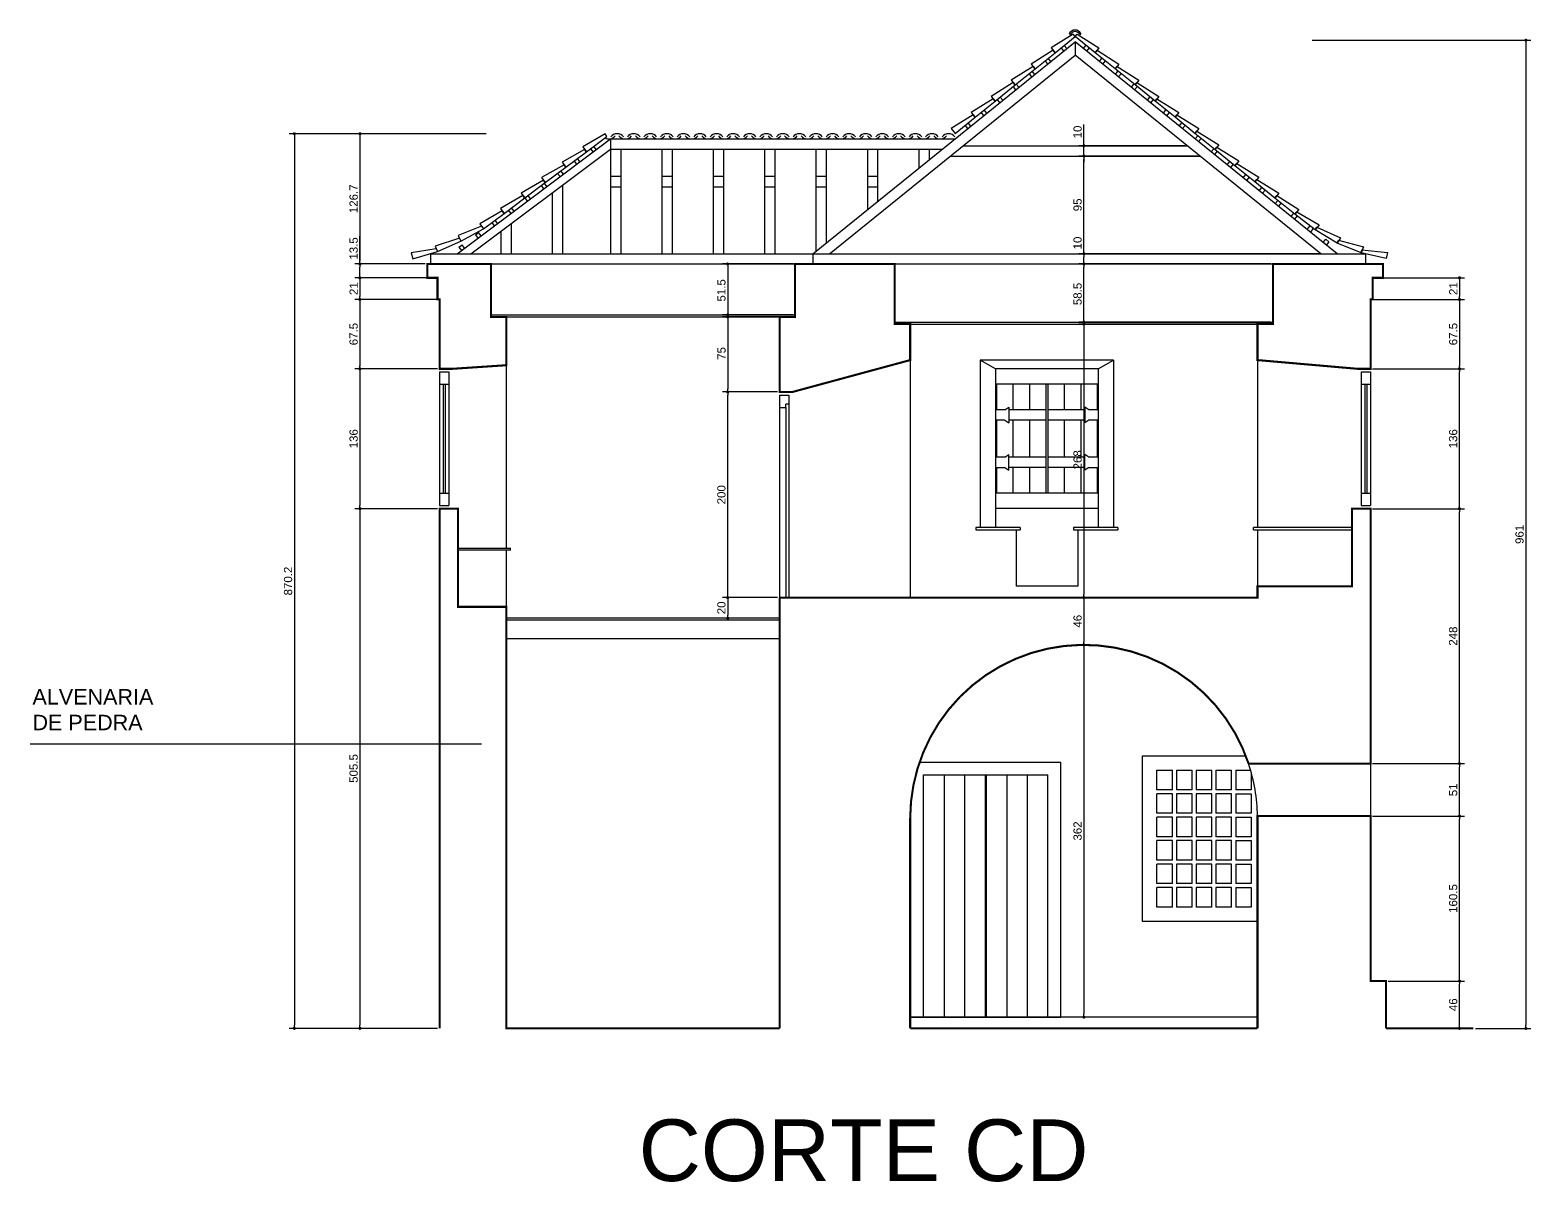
# Model space of a CAD drawing. Extents: x 2519 to 12890, y -1001 to 7229.
# Drawn here: x 2674 to 4134, y -1001 to 120 of the extents above; entities that cross this region are included whole.
import ezdxf

# ---------------------------------------------------------------- set-up
doc = ezdxf.new("R2010")
doc.units = 0
doc.header["$PDMODE"] = 35
doc.layers.get('0').update_dxf_attribs({"linetype": 'CONTINUOUS'})
doc.layers.get('DEFPOINTS').update_dxf_attribs({"linetype": 'CONTINUOUS'})
for name, color, linetype in [('COTA', 7, 'CONTINUOUS'), ('PAREDE', 7, 'CONTINUOUS'), ('PAREDE_FINA', 7, 'CONTINUOUS')]:
    doc.layers.add(name, color=color, linetype=linetype)
doc.styles.add('TEXTO', font='ARIAL.TTF')
doc.dimstyles.new('COTA', dxfattribs={"dimtxt": 8, "dimasz": 3, "dimexe": 5, "dimexo": 2, "dimgap": 2, "dimtad": 1, "dimdec": 1, "dimdsep": 46, "dimtxsty": 'TEXTO', "dimblk1": 'DOT', "dimblk2": 'DOT', "dimsah": 1, "dimcen": 0, "dimclrd": 256, "dimclre": 256, "dimclrt": 256, "dimadec": 0, "dimazin": 0, "dimtfac": 0.6, "dimtdec": 1, "dimtmove": 0, "dimatfit": 3, "dimldrblk": 'DOT', "dimfxl": 1, "dimtolj": 1, "dimtzin": 0, "dimarcsym": 0})

# ---------------------------------------------------------------- blocks, each defined once
blk = doc.blocks.new('_DOT')
at = {"color": 0, "linetype": 'ByBlock'}
blk.add_line((-0.5, 0), (-1, 0), dxfattribs=at)
at = {"color": 0, "linetype": 'ByBlock', "const_width": 0.5}
blk.add_lwpolyline([(-0.25, 0, 1), (0.25, 0, 1)], format="xyb", close=True, dxfattribs=at)
blk = doc.blocks.new('*D145')
at = {"layer": 'COTA', "lineweight": -2}
for p, q in [((3921.6, 110), (4134.4, 110)), ((4129.4, 107), (4129.4, -848.1)), ((4080.3, -851.1), (4134.4, -851.1))]:
    blk.add_line(p, q, dxfattribs=at)
at = {"layer": 'DEFPOINTS', "color": 0}
for p in [(3919.6, 110), (4078.3, -851.1), (4129.4, -851.1)]:
    blk.add_point(p, dxfattribs=at)
at = {"layer": 'COTA', "lineweight": -2, "xscale": 3, "yscale": 3, "zscale": 3}
for p, rotation in [((4129.4, 110), 90), ((4129.4, -851.1), 270)]:
    blk.add_blockref('_DOT', p, dxfattribs=dict(at, rotation=rotation))
at = {"layer": 'COTA', "insert": (4123.3, -370.6), "char_height": 8, "attachment_point": 5, "rotation": 90, "style": 'TEXTO'}
blk.add_mtext('\\A1;961', dxfattribs=at)
blk = doc.blocks.new('*D144')
at = {"layer": 'COTA', "lineweight": -2}
for p, q in [((3115.6, 19.1), (2926, 19.1)), ((2931, 16.1), (2931, -848.1)), ((3070.3, -851.1), (2926, -851.1))]:
    blk.add_line(p, q, dxfattribs=at)
at = {"layer": 'DEFPOINTS', "color": 0}
for p in [(3117.6, 19.1), (2931, -851.1), (3072.3, -851.1)]:
    blk.add_point(p, dxfattribs=at)
at = {"layer": 'COTA', "lineweight": -2, "xscale": 3, "yscale": 3, "zscale": 3}
for p, rotation in [((2931, 19.1), 90), ((2931, -851.1), 270)]:
    blk.add_blockref('_DOT', p, dxfattribs=dict(at, rotation=rotation))
at = {"layer": 'COTA', "insert": (2924.9, -416), "char_height": 8, "attachment_point": 5, "rotation": 90, "style": 'TEXTO'}
blk.add_mtext('\\A1;870.2', dxfattribs=at)
blk = doc.blocks.new('*D143')
at = {"layer": 'COTA', "lineweight": -2}
for p, q in [((3070.3, -345.6), (2989.8, -345.6)), ((2994.8, -348.6), (2994.8, -848.1)), ((3070.3, -851.1), (2989.8, -851.1))]:
    blk.add_line(p, q, dxfattribs=at)
at = {"layer": 'DEFPOINTS', "color": 0}
for p in [(3072.3, -345.6), (2994.8, -851.1), (3072.3, -851.1)]:
    blk.add_point(p, dxfattribs=at)
at = {"layer": 'COTA', "lineweight": -2, "xscale": 3, "yscale": 3, "zscale": 3}
for p, rotation in [((2994.8, -345.6), 90), ((2994.8, -851.1), 270)]:
    blk.add_blockref('_DOT', p, dxfattribs=dict(at, rotation=rotation))
at = {"layer": 'COTA', "insert": (2988.7, -598.3), "char_height": 8, "attachment_point": 5, "rotation": 90, "style": 'TEXTO'}
blk.add_mtext('\\A1;505.5', dxfattribs=at)
blk = doc.blocks.new('*D135')
at = {"layer": 'COTA', "lineweight": -2}
for p, q in [((3401.3, -232.1), (3347.7, -232.1)), ((3352.7, -429.1), (3352.7, -235.1)), ((3401.3, -432.1), (3347.7, -432.1))]:
    blk.add_line(p, q, dxfattribs=at)
at = {"layer": 'DEFPOINTS', "color": 0}
for p in [(3352.7, -232.1), (3403.3, -232.1), (3403.3, -432.1)]:
    blk.add_point(p, dxfattribs=at)
at = {"layer": 'COTA', "lineweight": -2, "xscale": 3, "yscale": 3, "zscale": 3}
for p, rotation in [((3352.7, -232.1), 90), ((3352.7, -432.1), 270)]:
    blk.add_blockref('_DOT', p, dxfattribs=dict(at, rotation=rotation))
at = {"layer": 'COTA', "insert": (3346.6, -332.1), "char_height": 8, "attachment_point": 5, "rotation": 90, "style": 'TEXTO'}
blk.add_mtext('\\A1;200', dxfattribs=at)
blk = doc.blocks.new('*D134')
at = {"layer": 'COTA', "lineweight": -2}
for p, q in [((3401.3, -432.1), (3347.7, -432.1)), ((3352.7, -435.1), (3352.7, -449.1)), ((3401.3, -452.1), (3347.7, -452.1))]:
    blk.add_line(p, q, dxfattribs=at)
at = {"layer": 'DEFPOINTS', "color": 0}
for p in [(3403.3, -432.1), (3352.7, -452.1), (3403.3, -452.1)]:
    blk.add_point(p, dxfattribs=at)
at = {"layer": 'COTA', "lineweight": -2, "xscale": 3, "yscale": 3, "zscale": 3}
for p, rotation in [((3352.7, -432.1), 90), ((3352.7, -452.1), 270)]:
    blk.add_blockref('_DOT', p, dxfattribs=dict(at, rotation=rotation))
at = {"layer": 'COTA', "insert": (3346.6, -442.1), "char_height": 8, "attachment_point": 5, "rotation": 90, "style": 'TEXTO'}
blk.add_mtext('\\A1;20', dxfattribs=at)
blk = doc.blocks.new('*D129')
at = {"layer": 'COTA', "lineweight": -2}
for p, q in [((3881.3, -164.1), (3694.3, -164.1)), ((3699.3, -167.1), (3699.3, -429.1)), ((3864.3, -432.1), (3694.3, -432.1))]:
    blk.add_line(p, q, dxfattribs=at)
at = {"layer": 'DEFPOINTS', "color": 0}
for p in [(3883.3, -164.1), (3699.3, -432.1), (3866.3, -432.1)]:
    blk.add_point(p, dxfattribs=at)
at = {"layer": 'COTA', "lineweight": -2, "xscale": 3, "yscale": 3, "zscale": 3}
for p, rotation in [((3699.3, -164.1), 90), ((3699.3, -432.1), 270)]:
    blk.add_blockref('_DOT', p, dxfattribs=dict(at, rotation=rotation))
at = {"layer": 'COTA', "insert": (3693.2, -298.1), "char_height": 8, "attachment_point": 5, "rotation": 90, "style": 'TEXTO'}
blk.add_mtext('\\A1;268', dxfattribs=at)
blk = doc.blocks.new('*D123')
at = {"layer": 'COTA', "lineweight": -2}
for p, q in [((3980.3, -345.6), (4069.8, -345.6)), ((4064.8, -590.6), (4064.8, -348.6)), ((3980.3, -593.6), (4069.8, -593.6))]:
    blk.add_line(p, q, dxfattribs=at)
at = {"layer": 'DEFPOINTS', "color": 0}
for p in [(3978.3, -345.6), (4064.8, -345.6), (3978.3, -593.6)]:
    blk.add_point(p, dxfattribs=at)
at = {"layer": 'COTA', "lineweight": -2, "xscale": 3, "yscale": 3, "zscale": 3}
for p, rotation in [((4064.8, -345.6), 90), ((4064.8, -593.6), 270)]:
    blk.add_blockref('_DOT', p, dxfattribs=dict(at, rotation=rotation))
at = {"layer": 'COTA', "insert": (4058.7, -469.6), "char_height": 8, "attachment_point": 5, "rotation": 90, "style": 'TEXTO'}
blk.add_mtext('\\A1;248', dxfattribs=at)
blk = doc.blocks.new('*D128')
at = {"layer": 'COTA', "lineweight": -2}
for p, q in [((3866.3, -432.1), (3694.3, -432.1)), ((3699.3, -435.1), (3699.3, -475.1)), ((3697.3, -478.1), (3694.3, -478.1))]:
    blk.add_line(p, q, dxfattribs=at)
at = {"layer": 'DEFPOINTS', "color": 0}
for p in [(3868.3, -432.1), (3699.3, -478.1), (3699.3, -478.1)]:
    blk.add_point(p, dxfattribs=at)
at = {"layer": 'COTA', "lineweight": -2, "xscale": 3, "yscale": 3, "zscale": 3}
for p, rotation in [((3699.3, -432.1), 90), ((3699.3, -478.1), 270)]:
    blk.add_blockref('_DOT', p, dxfattribs=dict(at, rotation=rotation))
at = {"layer": 'COTA', "insert": (3693.2, -455.1), "char_height": 8, "attachment_point": 5, "rotation": 90, "style": 'TEXTO'}
blk.add_mtext('\\A1;46', dxfattribs=at)
blk = doc.blocks.new('*D127')
at = {"layer": 'COTA', "lineweight": -2}
for p, q in [((3697.3, -478.1), (3694.3, -478.1)), ((3699.3, -481.1), (3699.3, -837.1)), ((3697.3, -840.1), (3694.3, -840.1))]:
    blk.add_line(p, q, dxfattribs=at)
at = {"layer": 'DEFPOINTS', "color": 0}
for p in [(3699.3, -478.1), (3699.3, -840.1), (3699.3, -840.1)]:
    blk.add_point(p, dxfattribs=at)
at = {"layer": 'COTA', "lineweight": -2, "xscale": 3, "yscale": 3, "zscale": 3}
for p, rotation in [((3699.3, -478.1), 90), ((3699.3, -840.1), 270)]:
    blk.add_blockref('_DOT', p, dxfattribs=dict(at, rotation=rotation))
at = {"layer": 'COTA', "insert": (3693.2, -659.1), "char_height": 8, "attachment_point": 5, "rotation": 90, "style": 'TEXTO'}
blk.add_mtext('\\A1;362', dxfattribs=at)
blk = doc.blocks.new('*D122')
at = {"layer": 'COTA', "lineweight": -2}
for p, q in [((3980.3, -593.6), (4069.8, -593.6)), ((4064.8, -641.6), (4064.8, -596.6)), ((3980.3, -644.6), (4069.8, -644.6))]:
    blk.add_line(p, q, dxfattribs=at)
at = {"layer": 'DEFPOINTS', "color": 0}
for p in [(3978.3, -593.6), (4064.8, -593.6), (3978.3, -644.6)]:
    blk.add_point(p, dxfattribs=at)
at = {"layer": 'COTA', "lineweight": -2, "xscale": 3, "yscale": 3, "zscale": 3}
for p, rotation in [((4064.8, -593.6), 90), ((4064.8, -644.6), 270)]:
    blk.add_blockref('_DOT', p, dxfattribs=dict(at, rotation=rotation))
at = {"layer": 'COTA', "insert": (4058.7, -619.1), "char_height": 8, "attachment_point": 5, "rotation": 90, "style": 'TEXTO'}
blk.add_mtext('\\A1;51', dxfattribs=at)
blk = doc.blocks.new('*D121')
at = {"layer": 'COTA', "lineweight": -2}
for p, q in [((3980.3, -644.6), (4069.8, -644.6)), ((4064.8, -802.1), (4064.8, -647.6)), ((3995.3, -805.1), (4069.8, -805.1))]:
    blk.add_line(p, q, dxfattribs=at)
at = {"layer": 'DEFPOINTS', "color": 0}
for p in [(3978.3, -644.6), (4064.8, -644.6), (3993.3, -805.1)]:
    blk.add_point(p, dxfattribs=at)
at = {"layer": 'COTA', "lineweight": -2, "xscale": 3, "yscale": 3, "zscale": 3}
for p, rotation in [((4064.8, -644.6), 90), ((4064.8, -805.1), 270)]:
    blk.add_blockref('_DOT', p, dxfattribs=dict(at, rotation=rotation))
at = {"layer": 'COTA', "insert": (4058.7, -724.8), "char_height": 8, "attachment_point": 5, "rotation": 90, "style": 'TEXTO'}
blk.add_mtext('\\A1;160.5', dxfattribs=at)
blk = doc.blocks.new('*D120')
at = {"layer": 'COTA', "lineweight": -2}
for p, q in [((3995.3, -805.1), (4069.8, -805.1)), ((4064.8, -848.1), (4064.8, -808.1)), ((4076.3, -851.1), (4059.8, -851.1))]:
    blk.add_line(p, q, dxfattribs=at)
at = {"layer": 'DEFPOINTS', "color": 0}
for p in [(3993.3, -805.1), (4064.8, -805.1), (4078.3, -851.1)]:
    blk.add_point(p, dxfattribs=at)
at = {"layer": 'COTA', "lineweight": -2, "xscale": 3, "yscale": 3, "zscale": 3}
for p, rotation in [((4064.8, -805.1), 90), ((4064.8, -851.1), 270)]:
    blk.add_blockref('_DOT', p, dxfattribs=dict(at, rotation=rotation))
at = {"layer": 'COTA', "insert": (4058.7, -828.1), "char_height": 8, "attachment_point": 5, "rotation": 90, "style": 'TEXTO'}
blk.add_mtext('\\A1;46', dxfattribs=at)
blk = doc.blocks.new('*D142')
at = {"layer": 'COTA', "lineweight": -2}
for p, q in [((3070.3, -209.6), (2989.8, -209.6)), ((2994.8, -212.6), (2994.8, -342.6)), ((3070.3, -345.6), (2989.8, -345.6))]:
    blk.add_line(p, q, dxfattribs=at)
at = {"layer": 'DEFPOINTS', "color": 0}
for p in [(3072.3, -209.6), (2994.8, -345.6), (3072.3, -345.6)]:
    blk.add_point(p, dxfattribs=at)
at = {"layer": 'COTA', "lineweight": -2, "xscale": 3, "yscale": 3, "zscale": 3}
for p, rotation in [((2994.8, -209.6), 90), ((2994.8, -345.6), 270)]:
    blk.add_blockref('_DOT', p, dxfattribs=dict(at, rotation=rotation))
at = {"layer": 'COTA', "insert": (2988.7, -277.6), "char_height": 8, "attachment_point": 5, "rotation": 90, "style": 'TEXTO'}
blk.add_mtext('\\A1;136', dxfattribs=at)
blk = doc.blocks.new('*D141')
at = {"layer": 'COTA', "lineweight": -2}
for p, q in [((3070.3, -142.1), (2989.8, -142.1)), ((2994.8, -145.1), (2994.8, -206.6)), ((3070.3, -209.6), (2989.8, -209.6))]:
    blk.add_line(p, q, dxfattribs=at)
at = {"layer": 'DEFPOINTS', "color": 0}
for p in [(3072.3, -142.1), (2994.8, -209.6), (3072.3, -209.6)]:
    blk.add_point(p, dxfattribs=at)
at = {"layer": 'COTA', "lineweight": -2, "xscale": 3, "yscale": 3, "zscale": 3}
for p, rotation in [((2994.8, -142.1), 90), ((2994.8, -209.6), 270)]:
    blk.add_blockref('_DOT', p, dxfattribs=dict(at, rotation=rotation))
at = {"layer": 'COTA', "insert": (2988.7, -175.8), "char_height": 8, "attachment_point": 5, "rotation": 90, "style": 'TEXTO'}
blk.add_mtext('\\A1;67.5', dxfattribs=at)
blk = doc.blocks.new('*D140')
at = {"layer": 'COTA', "lineweight": -2}
for p, q in [((3068.3, -121.1), (2989.8, -121.1)), ((2994.8, -124.1), (2994.8, -139.1)), ((3068.3, -142.1), (2989.8, -142.1))]:
    blk.add_line(p, q, dxfattribs=at)
at = {"layer": 'DEFPOINTS', "color": 0}
for p in [(3070.3, -121.1), (2994.8, -142.1), (3070.3, -142.1)]:
    blk.add_point(p, dxfattribs=at)
at = {"layer": 'COTA', "lineweight": -2, "xscale": 3, "yscale": 3, "zscale": 3}
for p, rotation in [((2994.8, -121.1), 90), ((2994.8, -142.1), 270)]:
    blk.add_blockref('_DOT', p, dxfattribs=dict(at, rotation=rotation))
at = {"layer": 'COTA', "insert": (2988.7, -131.6), "char_height": 8, "attachment_point": 5, "rotation": 90, "style": 'TEXTO'}
blk.add_mtext('\\A1;21', dxfattribs=at)
blk = doc.blocks.new('*D139')
at = {"layer": 'COTA', "lineweight": -2}
for p, q in [((2994.8, -107.6), (2994.8, -80.5)), ((3056.3, -107.6), (2989.8, -107.6)), ((2994.8, -118.1), (2994.8, -110.6)), ((3058.3, -121.1), (2989.8, -121.1))]:
    blk.add_line(p, q, dxfattribs=at)
at = {"layer": 'DEFPOINTS', "color": 0}
for p in [(2994.8, -107.6), (3058.3, -107.6), (3060.3, -121.1)]:
    blk.add_point(p, dxfattribs=at)
at = {"layer": 'COTA', "lineweight": -2, "xscale": 3, "yscale": 3, "zscale": 3}
for p, rotation in [((2994.8, -107.6), 90), ((2994.8, -121.1), 270)]:
    blk.add_blockref('_DOT', p, dxfattribs=dict(at, rotation=rotation))
at = {"layer": 'COTA', "insert": (2988.7, -92.5), "char_height": 8, "attachment_point": 5, "rotation": 90, "style": 'TEXTO'}
blk.add_mtext('\\A1;13.5', dxfattribs=at)
blk = doc.blocks.new('*D138')
at = {"layer": 'COTA', "lineweight": -2}
for p, q in [((3117.6, 19.1), (2989.8, 19.1)), ((2994.8, 16.1), (2994.8, -104.6)), ((3058.3, -107.6), (2989.8, -107.6))]:
    blk.add_line(p, q, dxfattribs=at)
at = {"layer": 'DEFPOINTS', "color": 0}
for p in [(3119.6, 19.1), (2994.8, -107.6), (3060.3, -107.6)]:
    blk.add_point(p, dxfattribs=at)
at = {"layer": 'COTA', "lineweight": -2, "xscale": 3, "yscale": 3, "zscale": 3}
for p, rotation in [((2994.8, 19.1), 90), ((2994.8, -107.6), 270)]:
    blk.add_blockref('_DOT', p, dxfattribs=dict(at, rotation=rotation))
at = {"layer": 'COTA', "insert": (2988.7, -44.2), "char_height": 8, "attachment_point": 5, "rotation": 90, "style": 'TEXTO'}
blk.add_mtext('\\A1;126.7', dxfattribs=at)
blk = doc.blocks.new('*D137')
at = {"layer": 'COTA', "lineweight": -2}
for p, q in [((3416.3, -107.6), (3347.7, -107.6)), ((3352.7, -110.6), (3352.7, -156.1)), ((3416.3, -159.1), (3347.7, -159.1))]:
    blk.add_line(p, q, dxfattribs=at)
at = {"layer": 'DEFPOINTS', "color": 0}
for p in [(3418.3, -107.6), (3352.7, -159.1), (3418.3, -159.1)]:
    blk.add_point(p, dxfattribs=at)
at = {"layer": 'COTA', "lineweight": -2, "xscale": 3, "yscale": 3, "zscale": 3}
for p, rotation in [((3352.7, -107.6), 90), ((3352.7, -159.1), 270)]:
    blk.add_blockref('_DOT', p, dxfattribs=dict(at, rotation=rotation))
at = {"layer": 'COTA', "insert": (3346.6, -133.3), "char_height": 8, "attachment_point": 5, "rotation": 90, "style": 'TEXTO'}
blk.add_mtext('\\A1;51.5', dxfattribs=at)
blk = doc.blocks.new('*D136')
at = {"layer": 'COTA', "lineweight": -2}
for p, q in [((3416.3, -157.1), (3347.7, -157.1)), ((3352.7, -160.1), (3352.7, -229.1)), ((3401.3, -232.1), (3347.7, -232.1))]:
    blk.add_line(p, q, dxfattribs=at)
at = {"layer": 'DEFPOINTS', "color": 0}
for p in [(3418.3, -157.1), (3352.7, -232.1), (3403.3, -232.1)]:
    blk.add_point(p, dxfattribs=at)
at = {"layer": 'COTA', "lineweight": -2, "xscale": 3, "yscale": 3, "zscale": 3}
for p, rotation in [((3352.7, -157.1), 90), ((3352.7, -232.1), 270)]:
    blk.add_blockref('_DOT', p, dxfattribs=dict(at, rotation=rotation))
at = {"layer": 'COTA', "insert": (3346.7, -194.6), "char_height": 8, "attachment_point": 5, "rotation": 90, "style": 'TEXTO'}
blk.add_mtext('\\A1;75', dxfattribs=at)
blk = doc.blocks.new('*D133')
at = {"layer": 'COTA', "lineweight": -2}
for p, q in [((3699.3, 10.4), (3699.3, 28.1)), ((3797.9, 7.4), (3694.3, 7.4)), ((3699.3, -2.6), (3699.3, 7.4)), ((3808.3, -2.6), (3694.3, -2.6)), ((3699.3, -5.6), (3699.3, -8.6))]:
    blk.add_line(p, q, dxfattribs=at)
at = {"layer": 'DEFPOINTS', "color": 0}
for p in [(3699.3, 7.4), (3799.9, 7.4), (3810.3, -2.6)]:
    blk.add_point(p, dxfattribs=at)
at = {"layer": 'COTA', "lineweight": -2, "xscale": 3, "yscale": 3, "zscale": 3}
for p, rotation in [((3699.3, 7.4), 270), ((3699.3, -2.6), 90)]:
    blk.add_blockref('_DOT', p, dxfattribs=dict(at, rotation=rotation))
at = {"layer": 'COTA', "insert": (3693.2, 20.8), "char_height": 8, "attachment_point": 5, "rotation": 90, "style": 'TEXTO'}
blk.add_mtext('\\A1;10', dxfattribs=at)
blk = doc.blocks.new('*D132')
at = {"layer": 'COTA', "lineweight": -2}
for p, q in [((3810.3, -2.6), (3694.3, -2.6)), ((3699.3, -94.6), (3699.3, -5.6)), ((3927.9, -97.6), (3694.3, -97.6))]:
    blk.add_line(p, q, dxfattribs=at)
at = {"layer": 'DEFPOINTS', "color": 0}
for p in [(3699.3, -2.6), (3812.3, -2.6), (3929.9, -97.6)]:
    blk.add_point(p, dxfattribs=at)
at = {"layer": 'COTA', "lineweight": -2, "xscale": 3, "yscale": 3, "zscale": 3}
for p, rotation in [((3699.3, -2.6), 90), ((3699.3, -97.6), 270)]:
    blk.add_blockref('_DOT', p, dxfattribs=dict(at, rotation=rotation))
at = {"layer": 'COTA', "insert": (3693.2, -50.1), "char_height": 8, "attachment_point": 5, "rotation": 90, "style": 'TEXTO'}
blk.add_mtext('\\A1;95', dxfattribs=at)
blk = doc.blocks.new('*D131')
at = {"layer": 'COTA', "lineweight": -2}
for p, q in [((3699.3, -97.6), (3699.3, -79.9)), ((3927.9, -97.6), (3694.3, -97.6)), ((3699.3, -104.6), (3699.3, -100.6)), ((3881.3, -107.6), (3694.3, -107.6))]:
    blk.add_line(p, q, dxfattribs=at)
at = {"layer": 'DEFPOINTS', "color": 0}
for p in [(3699.3, -97.6), (3929.9, -97.6), (3883.3, -107.6)]:
    blk.add_point(p, dxfattribs=at)
at = {"layer": 'COTA', "lineweight": -2, "xscale": 3, "yscale": 3, "zscale": 3}
for p, rotation in [((3699.3, -97.6), 90), ((3699.3, -107.6), 270)]:
    blk.add_blockref('_DOT', p, dxfattribs=dict(at, rotation=rotation))
at = {"layer": 'COTA', "insert": (3693.2, -87.2), "char_height": 8, "attachment_point": 5, "rotation": 90, "style": 'TEXTO'}
blk.add_mtext('\\A1;10', dxfattribs=at)
blk = doc.blocks.new('*D130')
at = {"layer": 'COTA', "lineweight": -2}
for p, q in [((3881.3, -107.6), (3694.3, -107.6)), ((3699.3, -163.1), (3699.3, -110.6)), ((3881.3, -166.1), (3694.3, -166.1))]:
    blk.add_line(p, q, dxfattribs=at)
at = {"layer": 'DEFPOINTS', "color": 0}
for p in [(3699.3, -107.6), (3883.3, -107.6), (3883.3, -166.1)]:
    blk.add_point(p, dxfattribs=at)
at = {"layer": 'COTA', "lineweight": -2, "xscale": 3, "yscale": 3, "zscale": 3}
for p, rotation in [((3699.3, -107.6), 90), ((3699.3, -166.1), 270)]:
    blk.add_blockref('_DOT', p, dxfattribs=dict(at, rotation=rotation))
at = {"layer": 'COTA', "insert": (3693.2, -136.8), "char_height": 8, "attachment_point": 5, "rotation": 90, "style": 'TEXTO'}
blk.add_mtext('\\A1;58.5', dxfattribs=at)
blk = doc.blocks.new('*D126')
at = {"layer": 'COTA', "lineweight": -2}
for p, q in [((3982.3, -121.1), (4069.8, -121.1)), ((4064.8, -124.1), (4064.8, -139.1)), ((3982.3, -142.1), (4069.8, -142.1))]:
    blk.add_line(p, q, dxfattribs=at)
at = {"layer": 'DEFPOINTS', "color": 0}
for p in [(3980.3, -121.1), (3980.3, -142.1), (4064.8, -142.1)]:
    blk.add_point(p, dxfattribs=at)
at = {"layer": 'COTA', "lineweight": -2, "xscale": 3, "yscale": 3, "zscale": 3}
for p, rotation in [((4064.8, -121.1), 90), ((4064.8, -142.1), 270)]:
    blk.add_blockref('_DOT', p, dxfattribs=dict(at, rotation=rotation))
at = {"layer": 'COTA', "insert": (4058.8, -131.6), "char_height": 8, "attachment_point": 5, "rotation": 90, "style": 'TEXTO'}
blk.add_mtext('\\A1;21', dxfattribs=at)
blk = doc.blocks.new('*D125')
at = {"layer": 'COTA', "lineweight": -2}
for p, q in [((3980.3, -142.1), (4069.8, -142.1)), ((4064.8, -145.1), (4064.8, -206.6)), ((3980.3, -209.6), (4069.8, -209.6))]:
    blk.add_line(p, q, dxfattribs=at)
at = {"layer": 'DEFPOINTS', "color": 0}
for p in [(3978.3, -142.1), (3978.3, -209.6), (4064.8, -209.6)]:
    blk.add_point(p, dxfattribs=at)
at = {"layer": 'COTA', "lineweight": -2, "xscale": 3, "yscale": 3, "zscale": 3}
for p, rotation in [((4064.8, -142.1), 90), ((4064.8, -209.6), 270)]:
    blk.add_blockref('_DOT', p, dxfattribs=dict(at, rotation=rotation))
at = {"layer": 'COTA', "insert": (4058.7, -175.8), "char_height": 8, "attachment_point": 5, "rotation": 90, "style": 'TEXTO'}
blk.add_mtext('\\A1;67.5', dxfattribs=at)
blk = doc.blocks.new('*D124')
at = {"layer": 'COTA', "lineweight": -2}
for p, q in [((3980.3, -209.6), (4069.8, -209.6)), ((4064.8, -342.6), (4064.8, -212.6)), ((3980.3, -345.6), (4069.8, -345.6))]:
    blk.add_line(p, q, dxfattribs=at)
at = {"layer": 'DEFPOINTS', "color": 0}
for p in [(3978.3, -209.6), (4064.8, -209.6), (3978.3, -345.6)]:
    blk.add_point(p, dxfattribs=at)
at = {"layer": 'COTA', "lineweight": -2, "xscale": 3, "yscale": 3, "zscale": 3}
for p, rotation in [((4064.8, -209.6), 90), ((4064.8, -345.6), 270)]:
    blk.add_blockref('_DOT', p, dxfattribs=dict(at, rotation=rotation))
at = {"layer": 'COTA', "insert": (4058.7, -277.6), "char_height": 8, "attachment_point": 5, "rotation": 90, "style": 'TEXTO'}
blk.add_mtext('\\A1;136', dxfattribs=at)

msp = doc.modelspace()

# ---------------------------------------------------------------- linework, layer by layer
at = {"layer": 'PAREDE', "const_width": 2}
for points in [[(3070.26, -121.08), (3070.26, -142.08), (3072.26, -142.08), (3072.26, -209.58), (3084.76, -209.58), (3137.26, -206.08), (3137.26, -159.08), (3122.26, -159.08), (3122.26, -107.58), (3060.26, -107.58), (3060.26, -121.08)], [(3530.26, -201.08), (3530.26, -166.08), (3515.26, -166.08), (3515.26, -107.58), (3418.26, -107.58), (3418.26, -159.08), (3403.26, -159.08), (3403.26, -232.08), (3415.76, -232.08)], [(3868.26, -201.08), (3965.76, -209.58), (3978.26, -209.58), (3978.26, -142.08), (3980.26, -142.08), (3980.26, -121.08), (3990.26, -121.08), (3990.26, -107.58), (3961.68, -107.58), (3883.26, -107.58), (3883.26, -166.08), (3868.26, -166.08)]]:
    msp.add_lwpolyline(points, close=True, dxfattribs=at)
for points in [[(3403.26, -851.08), (3137.26, -851.08), (3137.26, -441.08), (3090.26, -441.08), (3090.26, -345.58), (3072.26, -345.58), (3072.26, -851.08)], [(3403.26, -432.08), (3403.26, -851.08)], [(3993.26, -851.08), (3993.26, -805.08), (3978.26, -805.08), (3978.26, -644.58), (3868.26, -644.58), (3868.26, -851.08)], [(3868.26, -851.08), (3530.26, -851.08)], [(4078.26, -851.08), (3993.26, -851.08)]]:
    msp.add_lwpolyline(points, dxfattribs=at)
msp.add_lwpolyline([(3530.26, -851.08), (3530.26, -647.08, -0.8506492), (3859.57, -593.58), (3978.26, -593.58), (3978.26, -345.58), (3960.26, -345.58), (3960.26, -421.08), (3868.26, -421.08), (3868.26, -432.08), (3403.26, -432.08)], format="xyb", dxfattribs=at)
at = {"layer": 'PAREDE_FINA'}
for p, q in [((3435.69, -97.58), (3690.76, 108.49)), ((3945.82, -97.58), (3690.76, 108.49)), ((3451.6, -97.58), (3690.76, 95.64)), ((3929.91, -97.58), (3690.76, 95.64)), ((3591.64, 37.41), (3570.31, 24.04)), ((3574.08, 19.37), (3593.53, 35.08)), ((3593.53, 35.08), (3591.64, 37.41)), ((3570.31, 24.04), (3574.08, 19.37)), ((3089.36, -97.58), (3238.59, 13.99)), ((3102.74, -97.58), (3238.59, 3.99)), ((3153.35, -41), (3131.53, -53.57)), ((3155.15, -43.4), (3153.35, -41)), ((3131.53, -53.57), (3135.12, -58.37)), ((3107.12, -79.31), (3110.32, -76.91)), ((3091.1, -91.28), (3094.31, -88.89))]:
    msp.add_line(p, q, dxfattribs=at)
for points in [[(3667.54, 102.59), (3671.31, 97.93), (3690.76, 113.64), (3688.87, 115.97), (3667.54, 102.59)], [(3677.04, 102.55), (3679.56, 99.44)], [(3682.67, 101.96), (3680.15, 105.07)], [(3685.1, 116.45), (3686.24, 115.27)], [(3713.97, 102.59), (3710.2, 97.93), (3690.76, 113.64), (3692.64, 115.97), (3713.97, 102.59)], [(3690.76, 108.49), (3690.76, 95.64)], [(3696.42, 116.45), (3695.27, 115.27)], [(3698.85, 101.96), (3701.36, 105.07)], [(3704.47, 102.55), (3701.96, 99.44)], [(3648.09, 86.88), (3651.86, 82.21), (3671.31, 97.93), (3669.43, 100.26), (3648.09, 86.88)], [(3661.48, 89.99), (3664, 86.87)], [(3667.11, 89.39), (3664.6, 92.5)], [(3733.42, 86.88), (3729.65, 82.21), (3710.2, 97.93), (3712.09, 100.26), (3733.42, 86.88)], [(3714.41, 89.39), (3716.92, 92.5)], [(3720.03, 89.99), (3717.52, 86.87)], [(3628.65, 71.17), (3632.42, 66.5), (3651.86, 82.21), (3649.98, 84.55), (3628.65, 71.17)], [(3645.93, 77.42), (3648.44, 74.31)], [(3651.55, 76.82), (3649.04, 79.93)], [(3752.87, 71.17), (3749.1, 66.5), (3729.65, 82.21), (3731.54, 84.55), (3752.87, 71.17)], [(3729.96, 76.82), (3732.48, 79.93)], [(3735.59, 77.42), (3733.07, 74.31)], [(3609.2, 55.46), (3612.97, 50.79), (3632.42, 66.5), (3630.53, 68.84), (3609.2, 55.46)], [(3630.37, 64.85), (3632.88, 61.74)], [(3636, 64.25), (3633.48, 67.36)], [(3745.52, 64.25), (3748.03, 67.36)], [(3751.14, 64.85), (3748.63, 61.74)], [(3772.31, 55.46), (3768.54, 50.79), (3749.1, 66.5), (3750.98, 68.84), (3772.31, 55.46)], [(3589.75, 39.75), (3593.53, 35.08), (3612.97, 50.79), (3611.09, 53.13), (3589.75, 39.75)], [(3614.81, 52.28), (3617.33, 49.17)], [(3620.44, 51.68), (3617.92, 54.79)], [(3761.08, 51.68), (3763.59, 54.79)], [(3766.7, 52.28), (3764.19, 49.17)], [(3791.76, 39.75), (3787.99, 35.08), (3768.54, 50.79), (3770.43, 53.13), (3791.76, 39.75)], [(3589.32, 26.54), (3586.81, 29.66)], [(3599.26, 39.71), (3601.77, 36.6)], [(3604.88, 39.11), (3602.37, 42.22)], [(3776.63, 39.11), (3779.15, 42.22)], [(3782.26, 39.71), (3779.75, 36.6)], [(3811.21, 24.04), (3807.44, 19.37), (3787.99, 35.08), (3789.87, 37.41), (3811.21, 24.04)], [(3792.19, 26.54), (3794.7, 29.66)], [(3211.62, 6.32), (3215.21, 1.51), (3235.23, 16.48), (3233.44, 18.88), (3211.62, 6.32)], [(3583.7, 27.14), (3586.21, 24.03)], [(3797.82, 27.14), (3795.3, 24.03)], [(3830.65, 8.33), (3826.88, 3.66), (3807.44, 19.37), (3809.32, 21.7), (3830.65, 8.33)], [(3807.75, 13.98), (3810.26, 17.09)], [(3191.6, -8.65), (3195.19, -13.46), (3215.21, 1.51), (3213.42, 3.91), (3191.6, -8.65)], [(3219.25, 4.53), (3221.64, 1.32)], [(3224.84, 3.72), (3222.45, 6.92)], [(3238.59, 13.99), (3573.79, 13.99)], [(3238.59, 13.99), (3238.59, -97.58)], [(3238.59, 3.99), (3561.41, 3.99)], [(3248.59, 3.99), (3248.59, -97.58)], [(3288.59, 3.99), (3288.59, -97.58)], [(3298.59, 3.99), (3298.59, -97.58)], [(3338.59, 3.99), (3338.59, -97.58)], [(3348.59, 3.99), (3348.59, -97.58)], [(3388.59, 3.99), (3388.59, -97.58)], [(3398.59, 3.99), (3398.59, -97.58)], [(3438.59, 3.99), (3438.59, -95.24)], [(3448.59, 3.99), (3448.59, -87.16)], [(3488.59, 3.99), (3488.59, -54.84)], [(3498.59, 3.99), (3498.59, -46.76)], [(3538.59, 3.99), (3538.59, -14.45)], [(3548.59, 3.99), (3548.59, -6.37)], [(3581.57, 7.42), (3799.95, 7.42)], [(3813.37, 14.57), (3810.86, 11.46)], [(3823.31, 1.41), (3825.82, 4.52)], [(3828.93, 2), (3826.42, -1.11)], [(3850.1, -7.39), (3846.33, -12.05), (3826.88, 3.66), (3828.77, 5.99), (3850.1, -7.39)], [(3171.57, -23.62), (3175.17, -28.43), (3195.19, -13.46), (3193.39, -11.06), (3171.57, -23.62)], [(3203.23, -7.45), (3205.62, -10.65)], [(3208.83, -8.26), (3206.43, -5.06)], [(3569.19, -2.58), (3812.33, -2.58)], [(3838.86, -11.16), (3841.38, -8.05)], [(3844.49, -10.56), (3841.97, -13.68)], [(3869.55, -23.1), (3865.77, -27.76), (3846.33, -12.05), (3848.21, -9.72), (3869.55, -23.1)], [(3151.55, -38.59), (3155.15, -43.4), (3175.17, -28.43), (3173.37, -26.03), (3151.55, -38.59)], [(3176.79, -32.21), (3174.4, -29.01)], [(3187.21, -19.43), (3189.61, -22.63)], [(3192.81, -20.24), (3190.41, -17.03)], [(3248.59, -22.58), (3238.59, -22.58)], [(3298.59, -22.58), (3288.59, -22.58)], [(3348.59, -22.58), (3338.59, -22.58)], [(3398.59, -22.58), (3388.59, -22.58)], [(3448.59, -22.58), (3438.59, -22.58)], [(3498.59, -22.58), (3488.59, -22.58)], [(3854.42, -23.73), (3856.93, -20.62)], [(3860.04, -23.13), (3857.53, -26.25)], [(3888.99, -38.81), (3885.22, -43.47), (3865.77, -27.76), (3867.66, -25.43), (3888.99, -38.81)], [(3135.12, -58.37), (3155.15, -43.4)], [(3155.17, -43.38), (3157.57, -46.58)], [(3160.77, -44.19), (3158.38, -40.98)], [(3171.19, -31.4), (3173.59, -34.61)], [(3181.91, -38.39), (3181.91, -97.58)], [(3191.91, -30.91), (3191.91, -97.58)], [(3238.59, -32.58), (3248.59, -32.58)], [(3288.59, -32.58), (3298.59, -32.58)], [(3338.59, -32.58), (3348.59, -32.58)], [(3388.59, -32.58), (3398.59, -32.58)], [(3438.59, -32.58), (3448.59, -32.58)], [(3488.59, -32.58), (3498.59, -32.58)], [(3869.98, -36.3), (3872.49, -33.19)], [(3875.6, -35.7), (3873.09, -38.81)], [(3908.44, -54.52), (3904.67, -59.19), (3885.22, -43.47), (3887.11, -41.14), (3908.44, -54.52)], [(3111.51, -68.54), (3115.1, -73.34), (3135.12, -58.37), (3133.33, -55.97), (3111.51, -68.54)], [(3139.16, -55.35), (3141.55, -58.56)], [(3144.76, -56.16), (3142.36, -52.96)], [(3885.53, -48.87), (3888.05, -45.76)], [(3891.16, -48.27), (3888.64, -51.38)], [(3901.09, -61.44), (3903.6, -58.33)], [(3928.17, -69.6), (3924.53, -74.37), (3904.67, -59.19), (3906.49, -56.8), (3928.17, -69.6)], [(3113.25, -70.87), (3090.27, -80.01)], [(3123.14, -67.33), (3125.53, -70.53)], [(3128.74, -68.14), (3126.34, -64.94)], [(3141.91, -68.29), (3141.91, -97.58)], [(3906.72, -60.84), (3904.2, -63.95)], [(3916.65, -74.01), (3919.16, -70.9)], [(3949.01, -82.21), (3945.9, -87.34), (3924.53, -74.37), (3926.08, -71.8), (3949.01, -82.21)], [(3091.69, -82.62), (3067.9, -90.16)], [(3067.9, -90.16), (3070.38, -95.62), (3093.14, -85.29)], [(3090.27, -80.01), (3093.14, -85.29), (3115.1, -73.34)], [(3107.12, -79.31), (3109.52, -82.51)], [(3112.72, -80.12), (3110.32, -76.91)], [(3131.91, -75.77), (3131.91, -97.58)], [(3922.27, -73.41), (3919.76, -76.52)], [(3932.2, -86.58), (3934.72, -83.46)], [(3934.72, -83.46), (3937.83, -85.98)], [(3937.83, -85.98), (3935.32, -89.09)], [(3971.34, -91.07), (3969.11, -96.64), (3945.9, -87.34), (3947.02, -84.56), (3971.34, -91.07)], [(3069.1, -92.81), (3044.69, -96.73)], [(3044.69, -96.73), (3046.34, -102.5), (3070.38, -95.62)], [(3063.55, -97.58), (3973.26, -97.58)], [(3063.55, -97.58), (3063.55, -107.58)], [(3091.1, -91.28), (3093.5, -94.49)], [(3096.7, -92.09), (3094.31, -88.89)], [(3435.69, -97.58), (3435.69, -107.58)], [(3994.82, -96.31), (3993.49, -102.16), (3969.11, -96.64), (3969.77, -93.71), (3994.82, -96.31)], [(3973.26, -97.58), (3973.26, -107.58)], [(3122.26, -107.58), (3418.26, -107.58)], [(3515.26, -107.58), (3883.26, -107.58)], [(3122.26, -157.08), (3418.26, -157.08)], [(3137.26, -159.08), (3403.26, -159.08)], [(3515.26, -164.08), (3883.26, -164.08)], [(3530.26, -166.08), (3868.26, -166.08)], [(3530.26, -201.08), (3530.26, -432.08)], [(3613.26, -209.58), (3598.26, -201.08)], [(3728.26, -201.08), (3598.26, -201.08)], [(3598.26, -201.08), (3598.26, -364.08)], [(3713.26, -209.58), (3728.26, -201.08)], [(3728.26, -201.08), (3728.26, -364.08)], [(3868.26, -201.08), (3868.26, -364.08)], [(3072.26, -212.58), (3081.26, -212.58)], [(3072.26, -212.58), (3072.26, -342.58)], [(3081.26, -212.58), (3081.26, -342.58)], [(3137.26, -206.08), (3137.26, -384.08)], [(3713.26, -209.58), (3613.26, -209.58)], [(3613.26, -209.58), (3613.26, -364.08)], [(3713.26, -209.58), (3713.26, -364.08)], [(3969.26, -212.58), (3978.26, -212.58)], [(3969.26, -212.58), (3969.26, -342.58)], [(3978.26, -212.58), (3978.26, -342.58)], [(3072.26, -224.58), (3081.26, -224.58)], [(3075.76, -224.58), (3075.76, -330.58)], [(3077.76, -224.58), (3077.76, -330.58)], [(3713.26, -224.58), (3613.26, -224.58)], [(3614.26, -224.58), (3614.26, -249.58)], [(3630.26, -224.58), (3630.26, -249.58)], [(3646.26, -224.58), (3646.26, -249.58)], [(3662.26, -224.58), (3662.26, -330.58)], [(3664.26, -224.58), (3664.26, -330.58)], [(3680.26, -224.58), (3680.26, -249.58)], [(3696.26, -224.58), (3696.26, -249.58)], [(3712.26, -224.58), (3712.26, -249.58)], [(3969.26, -224.58), (3978.26, -224.58)], [(3972.76, -224.58), (3972.76, -330.58)], [(3974.76, -224.58), (3974.76, -330.58)], [(3403.26, -235.08), (3403.26, -432.08)], [(3403.26, -235.08), (3412.26, -235.08)], [(3403.26, -247.08), (3409.26, -247.08)], [(3412.26, -244.08), (3409.26, -244.08)], [(3409.26, -247.08), (3409.26, -244.08)], [(3409.26, -247.08), (3409.26, -432.08)], [(3412.26, -235.08), (3412.26, -432.08)], [(3412.26, -247.08), (3412.26, -275.88)], [(3622.26, -249.58), (3626.26, -246.93)], [(3626.26, -246.93), (3626.26, -262.23)], [(3704.26, -249.58), (3700.26, -246.93)], [(3700.26, -246.93), (3700.26, -262.23)], [(3622.26, -249.58), (3613.26, -249.58)], [(3622.26, -259.58), (3613.26, -259.58)], [(3614.26, -259.58), (3614.26, -295.58)], [(3622.26, -259.58), (3626.26, -262.23)], [(3662.26, -249.58), (3626.26, -249.58)], [(3662.26, -259.58), (3626.26, -259.58)], [(3630.26, -259.58), (3630.26, -295.58)], [(3646.26, -259.58), (3646.26, -295.58)], [(3700.26, -249.58), (3664.26, -249.58)], [(3700.26, -259.58), (3664.26, -259.58)], [(3680.26, -259.58), (3680.26, -295.58)], [(3696.26, -259.58), (3696.26, -295.58)], [(3704.26, -259.58), (3700.26, -262.23)], [(3713.26, -249.58), (3704.26, -249.58)], [(3713.26, -259.58), (3704.26, -259.58)], [(3712.26, -259.58), (3712.26, -295.58)], [(3622.26, -295.58), (3613.26, -295.58)], [(3614.26, -305.58), (3622.26, -305.58)], [(3614.26, -305.58), (3614.26, -330.58)], [(3622.26, -295.58), (3626.26, -292.93)], [(3622.26, -305.58), (3626.26, -308.23)], [(3626.26, -308.23), (3626.26, -292.93)], [(3662.26, -295.58), (3626.26, -295.58)], [(3662.26, -305.58), (3626.26, -305.58)], [(3630.26, -305.58), (3630.26, -330.58)], [(3646.26, -305.58), (3646.26, -330.58)], [(3700.26, -295.58), (3664.26, -295.58)], [(3700.26, -305.58), (3664.26, -305.58)], [(3680.26, -305.58), (3680.26, -330.58)], [(3696.26, -305.58), (3696.26, -330.58)], [(3700.26, -308.23), (3700.26, -292.93)], [(3704.26, -295.58), (3700.26, -292.93)], [(3704.26, -305.58), (3700.26, -308.23)], [(3713.26, -295.58), (3704.26, -295.58)], [(3704.26, -305.58), (3712.26, -305.58)], [(3712.26, -305.58), (3712.26, -330.58)], [(3072.26, -330.58), (3081.26, -330.58)], [(3713.26, -330.58), (3613.26, -330.58)], [(3969.26, -330.58), (3978.26, -330.58)], [(3072.26, -342.58), (3081.26, -342.58)], [(3713.26, -345.58), (3613.26, -345.58)], [(3969.26, -342.58), (3978.26, -342.58)], [(3594.26, -364.08), (3594.26, -366.08)], [(3637.26, -364.08), (3594.26, -364.08)], [(3637.26, -364.08), (3637.26, -366.08)], [(3689.26, -364.08), (3689.26, -366.08)], [(3732.26, -364.08), (3689.26, -364.08)], [(3732.26, -364.08), (3732.26, -366.08)], [(3864.26, -366.08), (3864.26, -364.08)], [(3960.26, -364.08), (3864.26, -364.08)], [(3594.26, -366.08), (3637.26, -366.08)], [(3633.26, -366.08), (3633.26, -421.08)], [(3689.26, -366.08), (3732.26, -366.08)], [(3693.26, -366.08), (3693.26, -421.08)], [(3864.26, -366.08), (3960.26, -366.08)], [(3868.26, -366.08), (3868.26, -421.08)], [(3090.26, -384.08), (3141.26, -384.08)], [(3141.26, -386.08), (3090.26, -386.08)], [(3137.26, -386.08), (3137.26, -441.08)], [(3141.26, -386.08), (3141.26, -384.08)], [(3693.26, -421.08), (3633.26, -421.08)], [(3403.26, -452.08), (3137.26, -452.08)], [(3403.26, -454.08), (3137.26, -454.08)], [(3403.26, -472.08), (3137.26, -472.08)], [(2673.74, -574.41), (3113.05, -574.41)], [(3539.46, -592.08), (3676.76, -592.08)], [(3676.76, -840.08), (3676.76, -592.08)], [(3868.26, -747.08), (3756.26, -747.08), (3756.26, -586.08), (3856.86, -586.08)], [(3978.26, -593.58), (3978.26, -644.58)], [(3543.26, -604.58), (3664.26, -604.58)], [(3543.26, -840.08), (3543.26, -604.58)], [(3563.26, -604.58), (3563.26, -840.08)], [(3583.26, -604.58), (3583.26, -840.08)], [(3603.26, -604.58), (3603.26, -840.08)], [(3604.26, -604.58), (3604.26, -840.08)], [(3624.26, -604.58), (3624.26, -840.08)], [(3644.26, -604.58), (3644.26, -840.08)], [(3664.26, -840.08), (3664.26, -604.58)], [(3770.26, -619.08), (3770.26, -600.08), (3785.46, -600.08)], [(3785.46, -619.08), (3785.46, -600.08)], [(3789.46, -600.08), (3804.66, -600.08)], [(3789.46, -600.08), (3789.46, -619.08)], [(3804.66, -619.08), (3804.66, -600.08)], [(3808.66, -600.08), (3823.86, -600.08)], [(3808.66, -600.08), (3808.66, -619.08)], [(3823.86, -619.08), (3823.86, -600.08)], [(3827.86, -600.08), (3843.06, -600.08)], [(3827.86, -600.08), (3827.86, -619.08)], [(3843.06, -619.08), (3843.06, -600.08)], [(3847.06, -600.08), (3847.06, -619.08)], [(3847.06, -600.08), (3861.59, -600.08)], [(3862.26, -602.45), (3862.26, -619.08)], [(3785.46, -619.08), (3770.26, -619.08)], [(3770.26, -641.88), (3770.26, -622.88)], [(3785.46, -622.88), (3770.26, -622.88)], [(3785.46, -641.88), (3785.46, -622.88)], [(3804.66, -619.08), (3789.46, -619.08)], [(3789.46, -622.88), (3789.46, -641.88)], [(3804.66, -622.88), (3789.46, -622.88)], [(3804.66, -641.88), (3804.66, -622.88)], [(3823.86, -619.08), (3808.66, -619.08)], [(3808.66, -622.88), (3808.66, -641.88)], [(3823.86, -622.88), (3808.66, -622.88)], [(3823.86, -641.88), (3823.86, -622.88)], [(3843.06, -619.08), (3827.86, -619.08)], [(3843.06, -622.88), (3827.86, -622.88)], [(3827.86, -622.88), (3827.86, -641.88)], [(3843.06, -641.88), (3843.06, -622.88)], [(3862.26, -619.08), (3847.06, -619.08)], [(3847.06, -622.88), (3847.06, -641.88)], [(3847.06, -622.88), (3862.26, -622.88)], [(3862.26, -622.88), (3862.26, -641.88)], [(3785.46, -641.88), (3770.26, -641.88)], [(3804.66, -641.88), (3789.46, -641.88)], [(3823.86, -641.88), (3808.66, -641.88)], [(3843.06, -641.88), (3827.86, -641.88)], [(3862.26, -641.88), (3847.06, -641.88)], [(3785.46, -645.68), (3770.26, -645.68)], [(3770.26, -664.68), (3770.26, -645.68)], [(3785.46, -664.68), (3785.46, -645.68)], [(3804.66, -645.68), (3789.46, -645.68)], [(3789.46, -645.68), (3789.46, -664.68)], [(3804.66, -664.68), (3804.66, -645.68)], [(3823.86, -645.68), (3808.66, -645.68)], [(3808.66, -645.68), (3808.66, -664.68)], [(3823.86, -664.68), (3823.86, -645.68)], [(3843.06, -645.68), (3827.86, -645.68)], [(3827.86, -645.68), (3827.86, -664.68)], [(3843.06, -664.68), (3843.06, -645.68)], [(3847.06, -645.68), (3862.26, -645.68)], [(3847.06, -645.68), (3847.06, -664.68)], [(3862.26, -645.68), (3862.26, -664.68)], [(3785.46, -664.68), (3770.26, -664.68)], [(3770.26, -687.48), (3770.26, -668.48)], [(3785.46, -668.48), (3770.26, -668.48)], [(3785.46, -687.48), (3785.46, -668.48)], [(3804.66, -664.68), (3789.46, -664.68)], [(3789.46, -668.48), (3789.46, -687.48)], [(3804.66, -668.48), (3789.46, -668.48)], [(3804.66, -687.48), (3804.66, -668.48)], [(3823.86, -664.68), (3808.66, -664.68)], [(3808.66, -668.48), (3808.66, -687.48)], [(3823.86, -668.48), (3808.66, -668.48)], [(3823.86, -687.48), (3823.86, -668.48)], [(3843.06, -664.68), (3827.86, -664.68)], [(3843.06, -668.48), (3827.86, -668.48)], [(3827.86, -668.48), (3827.86, -687.48)], [(3843.06, -687.48), (3843.06, -668.48)], [(3862.26, -664.68), (3847.06, -664.68)], [(3847.06, -668.48), (3847.06, -687.48)], [(3847.06, -668.48), (3862.26, -668.48)], [(3862.26, -668.48), (3862.26, -687.48)], [(3785.46, -687.48), (3770.26, -687.48)], [(3785.46, -691.28), (3770.26, -691.28)], [(3770.26, -710.28), (3770.26, -691.28)], [(3785.46, -710.28), (3785.46, -691.28)], [(3804.66, -687.48), (3789.46, -687.48)], [(3804.66, -691.28), (3789.46, -691.28)], [(3789.46, -691.28), (3789.46, -710.28)], [(3804.66, -710.28), (3804.66, -691.28)], [(3823.86, -687.48), (3808.66, -687.48)], [(3823.86, -691.28), (3808.66, -691.28)], [(3808.66, -691.28), (3808.66, -710.28)], [(3823.86, -710.28), (3823.86, -691.28)], [(3843.06, -687.48), (3827.86, -687.48)], [(3843.06, -691.28), (3827.86, -691.28)], [(3827.86, -691.28), (3827.86, -710.28)], [(3843.06, -710.28), (3843.06, -691.28)], [(3862.26, -687.48), (3847.06, -687.48)], [(3847.06, -691.28), (3862.26, -691.28)], [(3847.06, -691.28), (3847.06, -710.28)], [(3862.26, -691.28), (3862.26, -710.28)], [(3785.46, -710.28), (3770.26, -710.28)], [(3785.46, -714.08), (3770.26, -714.08)], [(3785.46, -733.08), (3770.26, -733.08), (3770.26, -714.08)], [(3785.46, -733.08), (3785.46, -714.08)], [(3804.66, -710.28), (3789.46, -710.28)], [(3804.66, -714.08), (3789.46, -714.08)], [(3789.46, -714.08), (3789.46, -733.08)], [(3804.66, -733.08), (3804.66, -714.08)], [(3823.86, -710.28), (3808.66, -710.28)], [(3823.86, -714.08), (3808.66, -714.08)], [(3808.66, -714.08), (3808.66, -733.08)], [(3823.86, -733.08), (3823.86, -714.08)], [(3843.06, -710.28), (3827.86, -710.28)], [(3843.06, -714.08), (3827.86, -714.08)], [(3827.86, -714.08), (3827.86, -733.08)], [(3843.06, -733.08), (3843.06, -714.08)], [(3862.26, -710.28), (3847.06, -710.28)], [(3847.06, -714.08), (3862.26, -714.08)], [(3847.06, -714.08), (3847.06, -733.08)], [(3862.26, -714.08), (3862.26, -733.08), (3847.06, -733.08)], [(3785.46, -733.08), (3770.26, -733.08)], [(3804.66, -733.08), (3789.46, -733.08)], [(3804.66, -733.08), (3789.46, -733.08)], [(3823.86, -733.08), (3808.66, -733.08)], [(3823.86, -733.08), (3808.66, -733.08)], [(3843.06, -733.08), (3827.86, -733.08)], [(3843.06, -733.08), (3827.86, -733.08)], [(3862.26, -733.08), (3847.06, -733.08)], [(3868.26, -840.08), (3530.26, -840.08)], [(3530.76, -840.08), (3676.76, -840.08)]]:
    msp.add_lwpolyline(points, dxfattribs=at)
for centre, radius, start, end in [((3690.76, 113.64), 6.32, 26.41268, 153.58732), ((3690.76, 113.64), 4.8, 19.86114, 160.13886), ((3236.89, 21.49), 7.5, 240.55573, 324.90934), ((3245.09, 11.64), 7.5, 35.09066, 144.90934), ((3253.01, 21.49), 7.5, 215.09066, 324.90934), ((3261.22, 11.64), 7.5, 35.09066, 144.90934), ((3269.14, 21.49), 7.5, 215.09066, 324.90934), ((3277.34, 11.64), 7.5, 35.09066, 144.90934), ((3285.26, 21.49), 7.5, 215.09066, 324.90934), ((3293.47, 11.64), 7.5, 35.09066, 144.90934), ((3301.39, 21.49), 7.5, 215.09066, 324.90934), ((3309.59, 11.64), 7.5, 35.09066, 144.90934), ((3317.51, 21.49), 7.5, 215.09066, 324.90934), ((3325.72, 11.64), 7.5, 35.09066, 144.90934), ((3333.64, 21.49), 7.5, 215.09066, 324.90934), ((3341.84, 11.64), 7.5, 35.09066, 144.90934), ((3349.76, 21.49), 7.5, 215.09066, 324.90934), ((3357.96, 11.64), 7.5, 35.09066, 144.90934), ((3365.88, 21.49), 7.5, 215.09066, 324.90934), ((3374.09, 11.64), 7.5, 35.09066, 144.90934), ((3382.01, 21.49), 7.5, 215.09066, 324.90934), ((3390.21, 11.64), 7.5, 35.09066, 144.90934), ((3398.13, 21.49), 7.5, 215.09066, 324.90934), ((3406.34, 11.64), 7.5, 35.09066, 144.90934), ((3414.26, 21.49), 7.5, 215.09066, 324.90934), ((3422.46, 11.64), 7.5, 35.09066, 144.90934), ((3430.38, 21.49), 7.5, 215.09066, 324.90934), ((3438.59, 11.64), 7.5, 35.09066, 144.90934), ((3446.51, 21.49), 7.5, 215.09066, 324.90934), ((3454.71, 11.64), 7.5, 35.09066, 144.90934), ((3462.63, 21.49), 7.5, 215.09066, 324.90934), ((3470.84, 11.64), 7.5, 35.09066, 144.90934), ((3478.76, 21.49), 7.5, 215.09066, 324.90934), ((3486.96, 11.64), 7.5, 35.09066, 144.90934), ((3494.88, 21.49), 7.5, 215.09066, 324.90934), ((3503.09, 11.64), 7.5, 35.09066, 144.90934), ((3511, 21.49), 7.5, 215.09066, 324.90934), ((3519.21, 11.64), 7.5, 35.09066, 144.90934), ((3527.13, 21.49), 7.5, 215.09066, 324.90934), ((3535.33, 11.64), 7.5, 35.09066, 144.90934), ((3543.25, 21.49), 7.5, 215.09066, 324.90934), ((3551.46, 11.64), 7.5, 35.09066, 144.90934), ((3559.38, 21.49), 7.5, 215.09066, 324.90934), ((3567.58, 11.64), 7.5, 35.09066, 144.90934), ((3699.26, -647.08), 169, 0.8476, 18.4555)]:
    msp.add_arc(centre, radius, start, end, dxfattribs=at)

# ---------------------------------------------------------------- texts
at = {"layer": 'PAREDE_FINA', "style": 'TEXTO'}
for s, height, p in [('ALVENARIA', 15, (2676.15, -536.09)), ('DE PEDRA', 15, (2676.15, -561.09)), ('CORTE CD', 60, (3266.06, -999.65))]:
    msp.add_text(s, height=height, dxfattribs=at).set_placement(p)

# ---------------------------------------------------------------- dimensions: what is measured, and where the dimension line sits
at = {"layer": 'COTA'}
for base, p1, p2, picture, middle in [((4129.4, -851.08), (3919.56, 109.95), (4078.26, -851.08), '*D145', (4123.32, -370.56)), ((2931.02, -851.08), (3117.55, 19.14), (3072.26, -851.08), '*D144', (2924.94, -415.97)), ((2994.76, -107.58), (3119.55, 19.14), (3060.26, -107.58), '*D138', (2988.68, -44.22)), ((3699.26, 7.42), (3810.33, -2.58), (3799.95, 7.42), '*D133', (3693.17, 20.76)), ((3699.26, -2.58), (3929.91, -97.58), (3812.33, -2.58), '*D132', (3693.17, -50.08)), ((2994.76, -107.58), (3060.26, -121.08), (3058.26, -107.58), '*D139', (2988.67, -92.53)), ((3699.26, -97.58), (3883.26, -107.58), (3929.91, -97.58), '*D131', (3693.17, -87.24)), ((3352.73, -159.08), (3418.26, -107.58), (3418.26, -159.08), '*D137', (3346.64, -133.33)), ((3699.26, -107.58), (3883.26, -166.08), (3883.26, -107.58), '*D130', (3693.17, -136.83)), ((2994.76, -142.08), (3070.26, -121.08), (3070.26, -142.08), '*D140', (2988.74, -131.58)), ((4064.8, -142.08), (3980.26, -121.08), (3980.26, -142.08), '*D126', (4058.79, -131.58)), ((2994.76, -209.58), (3072.26, -142.08), (3072.26, -209.58), '*D141', (2988.68, -175.83)), ((4064.8, -209.58), (3978.26, -142.08), (3978.26, -209.58), '*D125', (4058.72, -175.83)), ((3352.73, -232.08), (3418.26, -157.08), (3403.26, -232.08), '*D136', (3346.66, -194.58)), ((3699.26, -432.08), (3883.26, -164.08), (3866.26, -432.08), '*D129', (3693.17, -298.08)), ((2994.76, -345.58), (3072.26, -209.58), (3072.26, -345.58), '*D142', (2988.67, -277.58)), ((4064.8, -209.58), (3978.26, -345.58), (3978.26, -209.58), '*D124', (4058.72, -277.58)), ((3352.73, -232.08), (3403.26, -432.08), (3403.26, -232.08), '*D135', (3346.64, -332.08)), ((2994.76, -851.08), (3072.26, -345.58), (3072.26, -851.08), '*D143', (2988.68, -598.33)), ((4064.8, -345.58), (3978.26, -593.58), (3978.26, -345.58), '*D123', (4058.72, -469.58)), ((3352.73, -452.08), (3403.26, -432.08), (3403.26, -452.08), '*D134', (3346.64, -442.08)), ((3699.26, -478.08), (3868.26, -432.08), (3699.26, -478.08), '*D128', (3693.17, -455.08)), ((3699.26, -840.08), (3699.26, -478.08), (3699.26, -840.08), '*D127', (3693.17, -659.08)), ((4064.8, -593.58), (3978.26, -644.58), (3978.26, -593.58), '*D122', (4058.72, -619.08)), ((4064.8, -644.58), (3993.26, -805.08), (3978.26, -644.58), '*D121', (4058.72, -724.83)), ((4064.8, -805.08), (4078.26, -851.08), (3993.26, -805.08), '*D120', (4058.72, -828.08))]:
    dim = msp.add_linear_dim(base=base, p1=p1, p2=p2, angle=90, dimstyle='COTA', dxfattribs=at)
    dim.commit()
    dim.dimension.update_dxf_attribs({"geometry": picture, "text_midpoint": middle})

doc.saveas('drawing.dxf')
